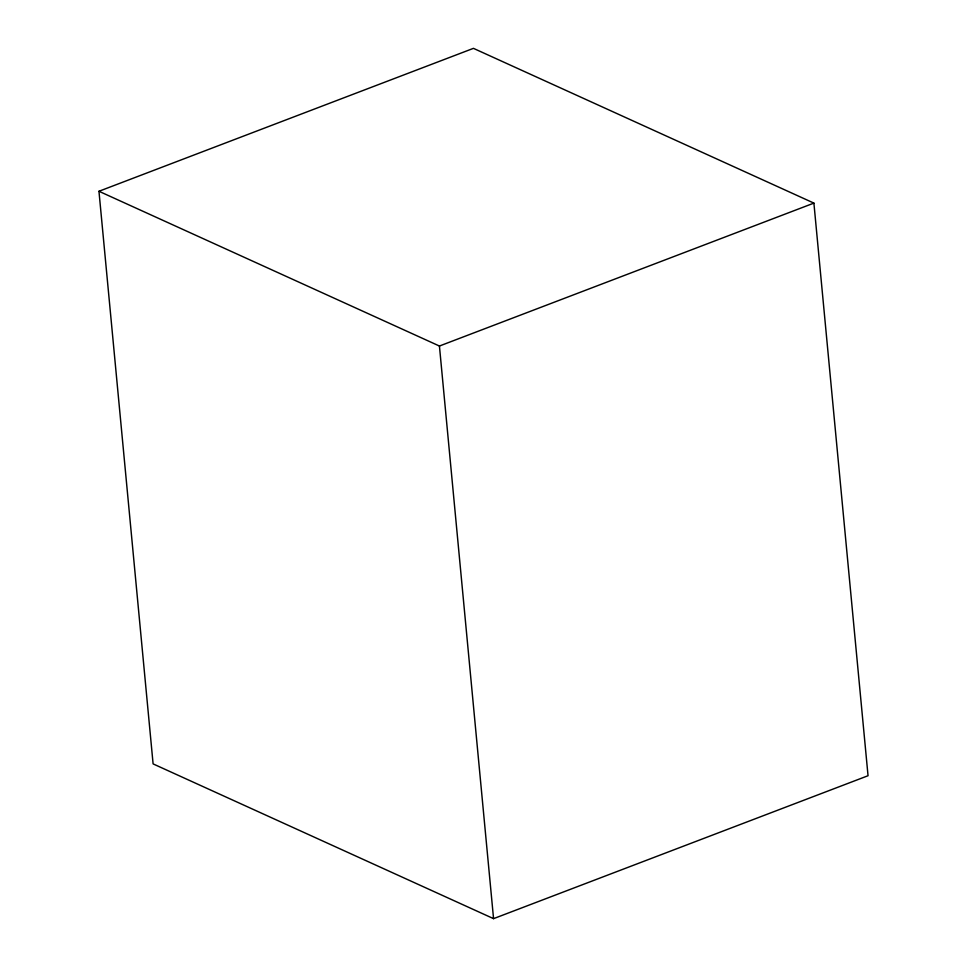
<?xml version="1.0" encoding="UTF-8"?>
<svg xmlns="http://www.w3.org/2000/svg" width="967" height="967" viewBox="0 0 967 967"><rect width="100%" height="100%" fill="white"/><g stroke="black" fill="none" stroke-linecap="round" stroke-linejoin="round"><path stroke-width="1.45" d="M98.96 191.273L473.443 48.35L813.9 203.106L868.04 775.727L493.557 918.65L153.1 763.894L98.96 191.273L439.429 346.029L813.9 203.106M439.429 346.029L493.557 918.65"/></g></svg>
